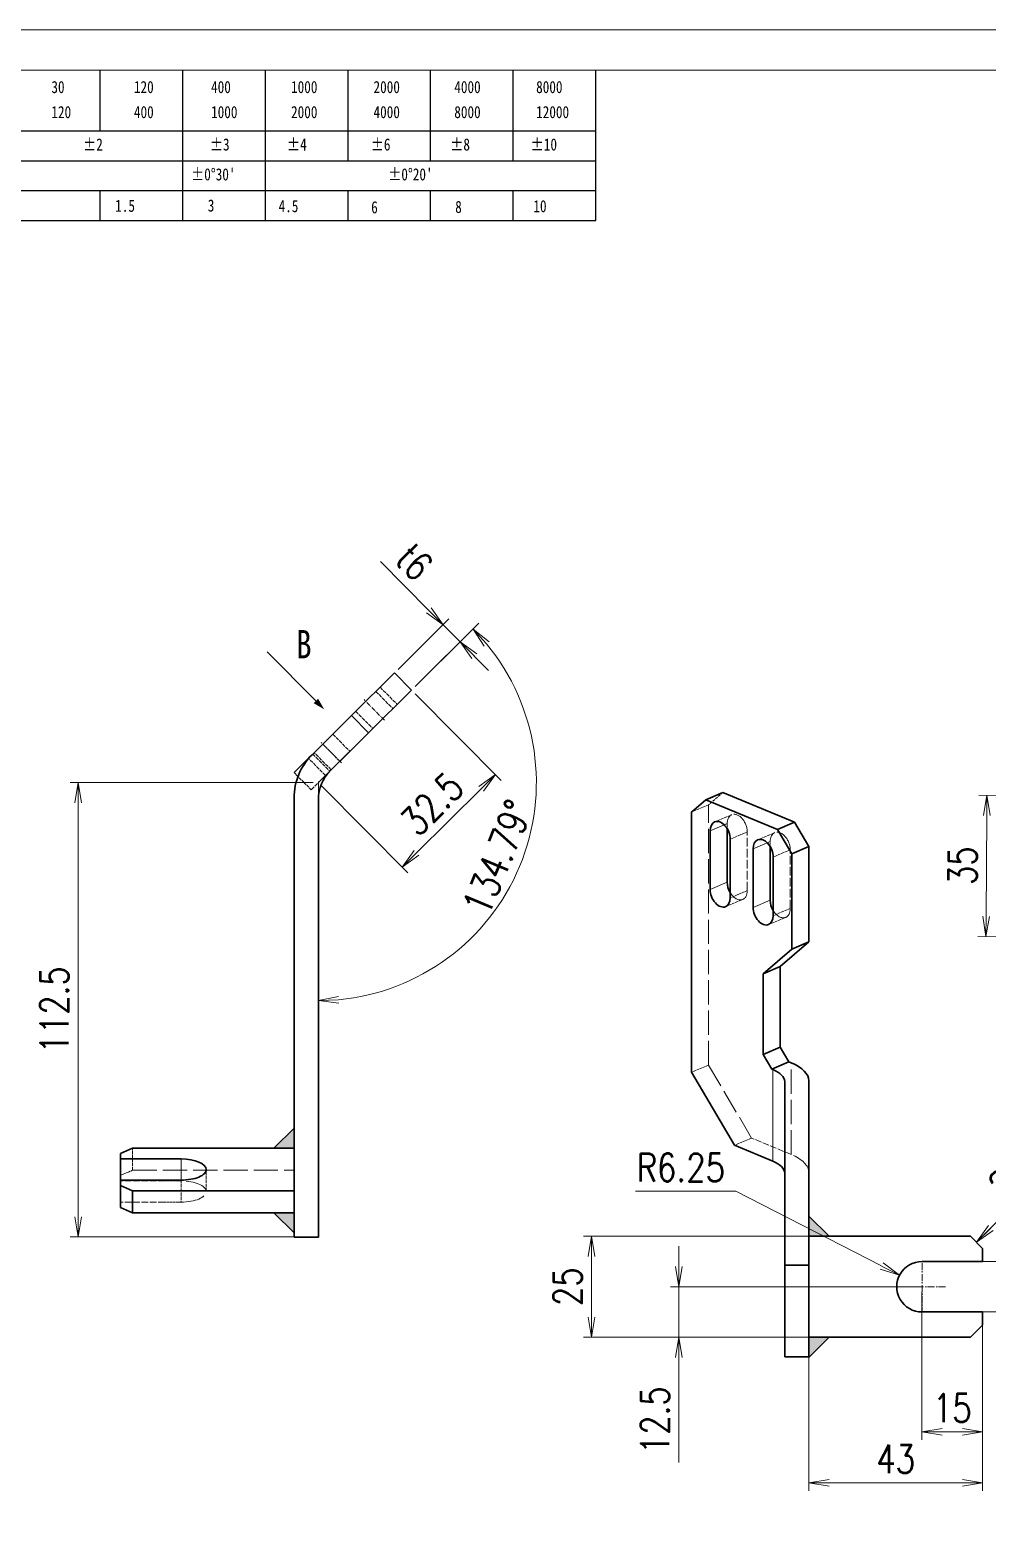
# Model space of a CAD drawing. Header units: millimetres. Extents: x -50143 to 104182, y -50696 to 54072.
# Drawn here: x -47965.1 to -47728, y 53704.2 to 54071.5 of the extents above; entities that cross this region are included whole.
import ezdxf
from ezdxf.enums import TextEntityAlignment as Align

# ---------------------------------------------------------------- set-up
doc = ezdxf.new("R2010")
doc.units = ezdxf.units.MM
doc.header["$LTSCALE"] = 0.5
doc.linetypes.add('DASHDOT', pattern=[18.5, 12, -3, 0.5, -3])
doc.linetypes.add('DASHED', pattern=[15, 12, -3])
for name, color, linetype, lineweight in [('DIM', 3, 'Continuous', 13), ('DRAWING', 7, 'Continuous', 35), ('图框', 7, 'Continuous', 18), ('标注线', 3, 'Continuous', 18), ('粗实线', 7, 'Continuous', 35)]:
    doc.layers.add(name, color=color, linetype=linetype, lineweight=lineweight)
doc.layers.add('图\\M+19E79\\M+195B6\\M+18E9A', color=7, linetype='Continuous')
doc.layers.add('材质', color=7, linetype='Continuous')
doc.layers.add('打印', color=7, linetype='Continuous', lineweight=15, plot=False)
doc.layers.add('打印-禁用', color=7, linetype='Continuous', lineweight=15, plot=False)
doc.styles.add('DIM', font='romans.shx', dxfattribs={"width": 0.8, "bigfont": 'bigfont.shx'})
doc.styles.add('国标', font='simfang.ttf', dxfattribs={"width": 0.8})
doc.dimstyles.new('DEH 1-2', dxfattribs={"dimscale": 2, "dimtxt": 3.5, "dimasz": 2.5, "dimexe": 1, "dimexo": 0.625, "dimgap": 1.2, "dimtad": 1, "dimtoh": 1, "dimdsep": 46, "dimtxsty": 'DIM', "dimblk": 'OPEN', "dimcen": 0, "dimclrd": 8, "dimclre": 8, "dimclrt": 2, "dimazin": 2, "dimtfac": 0.5, "dimtmove": 0, "dimatfit": 3, "dimldrblk": 'OPEN', "dimfxl": 0, "dimtolj": 2, "dimlwd": 18, "dimlwe": 18, "dimarcsym": 0})
doc.dimstyles.new('DEH 1-2$0', dxfattribs={"dimscale": 2, "dimtxt": 3.5, "dimasz": 2.5, "dimexe": 1, "dimexo": 0.625, "dimgap": 1.2, "dimtad": 1, "dimdsep": 46, "dimtxsty": 'DIM', "dimblk": 'OPEN', "dimcen": 0, "dimclrd": 8, "dimclre": 8, "dimclrt": 2, "dimazin": 2, "dimtfac": 0.5, "dimtmove": 0, "dimatfit": 3, "dimldrblk": 'OPEN', "dimfxl": 0, "dimtolj": 2, "dimlwd": 13, "dimlwe": 13, "dimarcsym": 0})
doc.dimstyles.new('DEH 1-2$4', dxfattribs={"dimscale": 2, "dimtxt": 3.5, "dimasz": 2.5, "dimexe": 1, "dimexo": 0.625, "dimgap": 1.2, "dimtad": 1, "dimtoh": 1, "dimdsep": 46, "dimtxsty": 'DIM', "dimblk": 'OPEN', "dimcen": 0, "dimclrd": 8, "dimclre": 8, "dimclrt": 2, "dimazin": 2, "dimtfac": 0.5, "dimtofl": 0, "dimtmove": 0, "dimatfit": 3, "dimldrblk": 'OPEN', "dimfxl": 0, "dimtolj": 2, "dimlwd": 18, "dimlwe": 18, "dimarcsym": 0})
doc.dimstyles.new('LAM1-1', dxfattribs={"dimtxt": 3.5, "dimasz": 2.5, "dimexe": 1, "dimexo": 0.625, "dimgap": 1.2, "dimtad": 3, "dimdsep": 46, "dimtxsty": 'DIM', "dimblk": 'OPEN', "dimcen": 0, "dimclrd": 3, "dimclre": 3, "dimclrt": 2, "dimazin": 2, "dimtfac": 0.5, "dimtmove": 0, "dimatfit": 3, "dimldrblk": 'OPEN', "dimfxl": 0, "dimlwd": 13, "dimlwe": 13, "dimarcsym": 0})

# ---------------------------------------------------------------- blocks, each defined once
blk = doc.blocks.new('GZDEH零件A3图框V01版')
at = {"layer": '图\\M+19E79\\M+195B6\\M+18E9A', "color": 9}
for p, q in [((3051.75, -1561.98), (3051.75, -1554.46)), ((3061.98, -1561.98), (3061.98, -1554.46)), ((3072.2, -1561.98), (3072.2, -1554.46)), ((3082.42, -1561.98), (3082.42, -1554.46)), ((3092.64, -1561.98), (3092.64, -1554.46)), ((3102.86, -1561.98), (3102.86, -1554.46)), ((3113.09, -1573.08), (3113.09, -1554.46)), ((2996.09, -1561.98), (3113.09, -1561.98)), ((3061.98, -1573.08), (3061.98, -1561.98)), ((3072.2, -1573.08), (3072.2, -1561.98)), ((3082.42, -1565.68), (3082.42, -1561.98)), ((3092.64, -1565.68), (3092.64, -1561.98)), ((3102.86, -1565.68), (3102.86, -1561.98)), ((2996.09, -1565.68), (3113.09, -1565.68)), ((2996.09, -1569.38), (3113.09, -1569.38)), ((3051.75, -1573.08), (3051.75, -1569.38)), ((3082.42, -1573.08), (3082.42, -1569.48)), ((3092.64, -1573.08), (3092.64, -1569.38)), ((3102.86, -1573.08), (3102.86, -1569.38)), ((2990.09, -1573.08), (3113.09, -1573.08))]:
    blk.add_line(p, q, dxfattribs=at)
at = {"layer": '图框', "linetype": 'Continuous'}
blk.add_line((3272.49, -1554.46), (2882.49, -1554.46), dxfattribs=at)
at = {"layer": '打印-禁用', "linetype": 'Continuous'}
blk.add_line((3277.49, -1549.46), (2857.49, -1549.46), dxfattribs=at)
at = {"layer": '图\\M+19E79\\M+195B6\\M+18E9A', "color": 9, "style": '国标', "width": 0.8}
for s, p in [('30', (3045.69, -1557.31)), ('120', (3055.91, -1557.31)), ('400', (3065.46, -1557.31)), ('1000', (3075.36, -1557.31)), ('2000', (3085.57, -1557.31)), ('4000', (3095.57, -1557.31)), ('8000', (3105.7, -1557.31)), ('120', (3045.69, -1560.41)), ('400', (3055.91, -1560.41)), ('1000', (3065.46, -1560.41)), ('2000', (3075.36, -1560.41)), ('4000', (3085.57, -1560.41)), ('8000', (3095.57, -1560.41)), ('12000', (3105.7, -1560.41)), ('±2', (3049.61, -1564.42)), ('±3', (3065.3, -1564.42)), ('±4', (3074.85, -1564.42)), ('±6', (3085.22, -1564.42)), ('±8', (3095.06, -1564.42)), ('±10', (3105.02, -1564.42)), ("±0%%D30'", (3062.98, -1568.12)), ("±0%%D20'", (3087.38, -1568.12)), ('1.5', (3053.59, -1572.01)), ('3', (3065.05, -1571.98)), ('4.5', (3073.82, -1572.05)), ('6', (3085.28, -1572.19)), ('8', (3095.68, -1572.15)), ('10', (3105.36, -1572.06))]:
    blk.add_text(s, height=1.5, dxfattribs=at).set_placement(p)
blk = doc.blocks.new('DEH A3')
at = {"layer": '图框'}
blk.add_blockref('GZDEH零件A3图框V01版', (-2857.49, 1846.46), dxfattribs=at)
blk = doc.blocks.new('_Open')
at = {"color": 0, "linetype": 'ByBlock', "lineweight": -2}
for p, q in [((-1, 0.167), (0, 0)), ((-1, -0.167), (0, 0)), ((0, 0), (-1, 0))]:
    blk.add_line(p, q, dxfattribs=at)
blk = doc.blocks.new('*D496')
at = {"layer": 'Defpoints', "color": 0, "transparency": 16777216}
for p in [(-47893.67, 53885.13), (-47953.12, 53772.63), (-47895.9, 53772.63)]:
    blk.add_point(p, dxfattribs=at)
at = {"layer": '标注线', "color": 8, "lineweight": 13, "transparency": 16777216}
for p, q in [((-47894.92, 53885.13), (-47955.12, 53885.13)), ((-47953.12, 53880.13), (-47953.12, 53777.63)), ((-47897.15, 53772.63), (-47955.12, 53772.63))]:
    blk.add_line(p, q, dxfattribs=at)
at = {"layer": '标注线', "color": 8, "lineweight": 13, "transparency": 16777216, "xscale": 5, "yscale": 5, "zscale": 5}
for p, rotation in [((-47953.12, 53885.13), 90), ((-47953.12, 53772.63), 270)]:
    blk.add_blockref('_Open', p, dxfattribs=dict(at, rotation=rotation))
at = {"layer": '标注线', "color": 2, "transparency": 16777216, "insert": (-47959.02, 53828.88), "char_height": 7, "attachment_point": 5, "rotation": 90, "style": 'DIM'}
blk.add_mtext('\\A2;112.5', dxfattribs=at)
blk = doc.blocks.new('*D497')
at = {"layer": 'Defpoints', "color": 0, "transparency": 16777216}
for p in [(-47870.6, 53908.03), (-47893.67, 53885.13), (-47849.83, 53887.11)]:
    blk.add_point(p, dxfattribs=at)
at = {"layer": '标注线', "color": 8, "lineweight": 13, "transparency": 16777216}
for p, q in [((-47869.72, 53907.14), (-47848.43, 53885.69)), ((-47892.79, 53884.24), (-47871.49, 53862.79)), ((-47869.35, 53867.74), (-47853.38, 53883.59))]:
    blk.add_line(p, q, dxfattribs=at)
at = {"layer": '标注线', "color": 8, "lineweight": 13, "transparency": 16777216, "xscale": 5, "yscale": 5, "zscale": 5}
for p, rotation in [((-47849.83, 53887.11), 44.79558503523554), ((-47872.9, 53864.21), 224.7955850352355)]:
    blk.add_blockref('_Open', p, dxfattribs=dict(at, rotation=rotation))
at = {"layer": '标注线', "color": 2, "transparency": 16777216, "insert": (-47865.52, 53879.85), "char_height": 7, "attachment_point": 5, "rotation": 44.7956, "style": 'DIM'}
blk.add_mtext('\\A2;32.5', dxfattribs=at)
blk = doc.blocks.new('*D498')
at = {"layer": 'Defpoints', "color": 0, "transparency": 16777216}
for p in [(-47862.8, 53924.23), (-47874.83, 53912.29), (-47870.6, 53908.03)]:
    blk.add_point(p, dxfattribs=at)
at = {"layer": '标注线', "color": 8, "lineweight": 13, "transparency": 16777216}
for p, q in [((-47866.32, 53927.78), (-47878.3, 53939.84)), ((-47873.94, 53913.17), (-47861.38, 53925.64)), ((-47869.72, 53908.91), (-47857.15, 53921.38)), ((-47858.57, 53919.97), (-47862.8, 53924.23)), ((-47855.05, 53916.42), (-47851.53, 53912.88))]:
    blk.add_line(p, q, dxfattribs=at)
at = {"layer": '标注线', "color": 8, "lineweight": 13, "transparency": 16777216, "xscale": 5, "yscale": 5, "zscale": 5}
for p, rotation in [((-47862.8, 53924.23), 314.794923277552), ((-47858.57, 53919.97), 134.794923277552)]:
    blk.add_blockref('_Open', p, dxfattribs=dict(at, rotation=rotation))
at = {"layer": '标注线', "color": 2, "transparency": 16777216, "insert": (-47869.89, 53939.74), "char_height": 7, "attachment_point": 5, "rotation": 314.7949, "style": 'DIM'}
blk.add_mtext('\\A2;{\\Fromans,bigfont|c134;t}6', dxfattribs=at)
blk = doc.blocks.new('*D499')
at = {"layer": 'Defpoints', "color": 0, "transparency": 16777216}
for p in [(-47870.6, 53908.03), (-47881.25, 53897.46), (-47893.67, 53880.97), (-47855.54, 53846.91), (-47893.67, 53772.63)]:
    blk.add_point(p, dxfattribs=at)
at = {"layer": '标注线', "color": 8, "lineweight": 18, "transparency": 16777216}
blk.add_line((-47869.72, 53908.91), (-47853.94, 53924.57), dxfattribs=at)
blk.add_arc((-47893.67, 53885.13), 53.98, 275.3089, 39.486, dxfattribs=at)
at = {"layer": '标注线', "color": 8, "lineweight": 18, "transparency": 16777216, "xscale": 5, "yscale": 5, "zscale": 5}
for p, rotation in [((-47855.36, 53923.16), 132.1404671430949), ((-47893.67, 53831.15), 182.6544561344693)]:
    blk.add_blockref('_Open', p, dxfattribs=dict(at, rotation=rotation))
at = {"layer": '标注线', "color": 2, "transparency": 16777216, "insert": (-47849.28, 53866.65), "char_height": 7, "attachment_point": 5, "rotation": 67.3975, "style": 'DIM'}
blk.add_mtext('\\A2;134.79\\M+1818B', dxfattribs=at)
blk = doc.blocks.new('WELDING_5')
at = {"layer": '粗实线'}
blk.add_hatch(color=256, dxfattribs=at).paths.add_polyline_path([(0, 5), (0, 0), (5, 0)])
for q in [(0, 5), (5, 0)]:
    blk.add_line((0, 0), q, dxfattribs=at)
blk.add_lwpolyline([(0, 5), (5, 0)], dxfattribs=at)
blk = doc.blocks.new('*D507')
at = {"layer": 'Defpoints', "color": 0, "transparency": 16777216}
for p in [(-47772.21, 53757.67), (-47729.21, 53750.82), (-47729.21, 53711.78)]:
    blk.add_point(p, dxfattribs=at)
at = {"layer": '标注线', "color": 8, "lineweight": 13, "transparency": 16777216}
for p, q in [((-47772.21, 53756.42), (-47772.21, 53709.78)), ((-47729.21, 53749.57), (-47729.21, 53709.78)), ((-47767.21, 53711.78), (-47734.21, 53711.78))]:
    blk.add_line(p, q, dxfattribs=at)
at = {"layer": '标注线', "color": 8, "lineweight": 13, "transparency": 16777216, "xscale": 5, "yscale": 5, "zscale": 5, "rotation": 180}
blk.add_blockref('_Open', (-47772.21, 53711.78), dxfattribs=at)
at = {"layer": '标注线', "color": 8, "lineweight": 13, "transparency": 16777216, "xscale": 5, "yscale": 5, "zscale": 5}
blk.add_blockref('_Open', (-47729.21, 53711.78), dxfattribs=at)
at = {"layer": '标注线', "color": 2, "transparency": 16777216, "insert": (-47750.71, 53717.68), "char_height": 7, "attachment_point": 5, "style": 'DIM'}
blk.add_mtext('\\A2;43', dxfattribs=at)
blk = doc.blocks.new('*D508')
at = {"layer": 'Defpoints', "color": 0, "transparency": 16777216}
for p in [(-47744.21, 53760.32), (-47729.21, 53752.33), (-47729.21, 53724.39)]:
    blk.add_point(p, dxfattribs=at)
at = {"layer": '标注线', "color": 8, "lineweight": 13, "transparency": 16777216}
for p, q in [((-47744.21, 53759.07), (-47744.21, 53722.39)), ((-47729.21, 53751.08), (-47729.21, 53722.39)), ((-47739.21, 53724.39), (-47734.21, 53724.39))]:
    blk.add_line(p, q, dxfattribs=at)
at = {"layer": '标注线', "color": 8, "lineweight": 13, "transparency": 16777216, "xscale": 5, "yscale": 5, "zscale": 5, "rotation": 180}
blk.add_blockref('_Open', (-47744.21, 53724.39), dxfattribs=at)
at = {"layer": '标注线', "color": 8, "lineweight": 13, "transparency": 16777216, "xscale": 5, "yscale": 5, "zscale": 5}
blk.add_blockref('_Open', (-47729.21, 53724.39), dxfattribs=at)
at = {"layer": '标注线', "color": 2, "transparency": 16777216, "insert": (-47736.71, 53730.29), "char_height": 7, "attachment_point": 5, "style": 'DIM'}
blk.add_mtext('\\A2;15', dxfattribs=at)
blk = doc.blocks.new('*D509')
at = {"layer": 'Defpoints', "color": 0, "transparency": 16777216}
for p in [(-47826.05, 53772.82), (-47740.05, 53772.82), (-47740.05, 53747.82)]:
    blk.add_point(p, dxfattribs=at)
at = {"layer": '标注线', "color": 8, "lineweight": 13, "transparency": 16777216}
for p, q in [((-47741.3, 53772.82), (-47828.05, 53772.82)), ((-47826.05, 53752.82), (-47826.05, 53767.82)), ((-47741.3, 53747.82), (-47828.05, 53747.82))]:
    blk.add_line(p, q, dxfattribs=at)
at = {"layer": '标注线', "color": 8, "lineweight": 13, "transparency": 16777216, "xscale": 5, "yscale": 5, "zscale": 5}
for p, rotation in [((-47826.05, 53772.82), 90), ((-47826.05, 53747.82), 270)]:
    blk.add_blockref('_Open', p, dxfattribs=dict(at, rotation=rotation))
at = {"layer": '标注线', "color": 2, "transparency": 16777216, "insert": (-47831.95, 53760.32), "char_height": 7, "attachment_point": 5, "rotation": 90, "style": 'DIM'}
blk.add_mtext('\\A2;25', dxfattribs=at)
blk = doc.blocks.new('*D510')
at = {"layer": 'Defpoints', "color": 0, "transparency": 16777216}
for p in [(-47744.21, 53760.32), (-47804.44, 53747.82), (-47738.07, 53747.82)]:
    blk.add_point(p, dxfattribs=at)
at = {"layer": '标注线', "color": 8, "lineweight": 13, "transparency": 16777216}
for p, q in [((-47804.44, 53765.32), (-47804.44, 53770.32)), ((-47745.46, 53760.32), (-47806.44, 53760.32)), ((-47804.44, 53760.32), (-47804.44, 53747.82)), ((-47739.32, 53747.82), (-47806.44, 53747.82)), ((-47804.44, 53742.82), (-47804.44, 53716.76))]:
    blk.add_line(p, q, dxfattribs=at)
at = {"layer": '标注线', "color": 8, "lineweight": 13, "transparency": 16777216, "xscale": 5, "yscale": 5, "zscale": 5}
for p, rotation in [((-47804.44, 53760.32), 270), ((-47804.44, 53747.82), 90)]:
    blk.add_blockref('_Open', p, dxfattribs=dict(at, rotation=rotation))
at = {"layer": '标注线', "color": 2, "transparency": 16777216, "insert": (-47810.34, 53727.29), "char_height": 7, "attachment_point": 5, "rotation": 90, "style": 'DIM'}
blk.add_mtext('\\A2;12.5', dxfattribs=at)
blk = doc.blocks.new('*D511')
at = {"layer": 'Defpoints', "color": 0, "transparency": 16777216}
for p in [(-47734.68, 53766.57), (-47734.68, 53754.07), (-47676.78, 53754.07)]:
    blk.add_point(p, dxfattribs=at)
at = {"layer": '标注线', "color": 8, "lineweight": 13, "transparency": 16777216}
for p, q in [((-47676.78, 53771.57), (-47676.78, 53776.57)), ((-47733.43, 53766.57), (-47674.78, 53766.57)), ((-47676.78, 53766.57), (-47676.78, 53754.07)), ((-47733.43, 53754.07), (-47674.78, 53754.07)), ((-47676.78, 53749.07), (-47676.78, 53723.01))]:
    blk.add_line(p, q, dxfattribs=at)
at = {"layer": '标注线', "color": 8, "lineweight": 13, "transparency": 16777216, "xscale": 5, "yscale": 5, "zscale": 5}
for p, rotation in [((-47676.78, 53766.57), 270), ((-47676.78, 53754.07), 90)]:
    blk.add_blockref('_Open', p, dxfattribs=dict(at, rotation=rotation))
at = {"layer": '标注线', "color": 2, "transparency": 16777216, "insert": (-47682.68, 53733.54), "char_height": 7, "attachment_point": 5, "rotation": 90, "style": 'DIM'}
blk.add_mtext('\\A2;12.5', dxfattribs=at)
blk = doc.blocks.new('*D512')
at = {"layer": 'Defpoints', "color": 0, "transparency": 16777216}
for p in [(-47749.77, 53763.17), (-47744.21, 53760.32)]:
    blk.add_point(p, dxfattribs=at)
at = {"layer": '标注线', "color": 8, "lineweight": 18, "transparency": 16777216}
for p, q in [((-47815.12, 53783.94), (-47790.32, 53783.94)), ((-47790.32, 53783.94), (-47754.22, 53765.45))]:
    blk.add_line(p, q, dxfattribs=at)
at = {"layer": '标注线', "color": 8, "lineweight": 18, "transparency": 16777216, "xscale": 5, "yscale": 5, "zscale": 5, "rotation": 332.8772709726405}
blk.add_blockref('_Open', (-47749.77, 53763.17), dxfattribs=at)
at = {"layer": '标注线', "color": 2, "transparency": 16777216, "insert": (-47803.92, 53789.84), "char_height": 7, "attachment_point": 5, "style": 'DIM'}
blk.add_mtext('\\A2;R6.25', dxfattribs=at)
blk = doc.blocks.new('*D513')
at = {"layer": 'Defpoints', "color": 0, "transparency": 16777216}
for p in [(-47655.9, 53881.5), (-47728.38, 53847.02), (-47656.16, 53846.5)]:
    blk.add_point(p, dxfattribs=at)
at = {"layer": '标注线', "color": 8, "lineweight": 13, "transparency": 16777216}
for p, q in [((-47657.15, 53881.51), (-47730.13, 53882.03)), ((-47728.16, 53877.02), (-47728.34, 53852.02)), ((-47657.41, 53846.51), (-47730.38, 53847.04))]:
    blk.add_line(p, q, dxfattribs=at)
at = {"layer": '标注线', "color": 8, "lineweight": 13, "transparency": 16777216, "xscale": 5, "yscale": 5, "zscale": 5}
for p, rotation in [((-47728.13, 53882.02), 89.58466452248199), ((-47728.38, 53847.02), 269.5846645224821)]:
    blk.add_blockref('_Open', p, dxfattribs=dict(at, rotation=rotation))
at = {"layer": '标注线', "color": 2, "transparency": 16777216, "insert": (-47734.15, 53864.56), "char_height": 7, "attachment_point": 5, "rotation": 89.5847, "style": 'DIM'}
blk.add_mtext('\\A2;35', dxfattribs=at)
blk = doc.blocks.new('CHAMFER_DIM_R')
at = {"layer": 'DIM', "color": 2, "style": 'DIM'}
blk.add_attdef('000', text='', height=3.5, rotation=90, dxfattribs=at).set_placement((0, 6), align=Align.BOTTOM_LEFT)
at = {"layer": 'DIM'}
blk.add_leader([(0, 0), (0, 20)], dimstyle='LAM1-1', dxfattribs=at)

msp = doc.modelspace()

# ---------------------------------------------------------------- linework, layer by layer
at = {"color": 7, "lineweight": 13, "ltscale": 0.427538}
msp.add_line((-47894.269, 53905.343), (-47906.318, 53917.479), dxfattribs=at)
at = {"color": 7, "lineweight": 35, "ltscale": 0.375001}
for p, q in [((-47874.83, 53912.287), (-47885.474, 53901.718)), ((-47870.602, 53908.029), (-47881.247, 53897.461))]:
    msp.add_line(p, q, dxfattribs=at)
at = {"color": 7, "lineweight": 35, "ltscale": 0.150002}
for p, q in [((-47874.83, 53912.287), (-47870.602, 53908.029)), ((-47885.474, 53901.718), (-47881.247, 53897.461))]:
    msp.add_line(p, q, dxfattribs=at)
at = {"color": 1, "linetype": 'DASHED', "lineweight": 13, "ltscale": 0.150002}
for p, q in [((-47879.442, 53907.707), (-47875.215, 53903.45)), ((-47878.378, 53908.764), (-47874.15, 53904.506)), ((-47884.41, 53902.775), (-47880.182, 53898.518)), ((-47890.087, 53897.139), (-47885.859, 53892.881)), ((-47895.055, 53892.207), (-47890.827, 53887.949)), ((-47891.891, 53886.892), (-47896.119, 53891.15))]:
    msp.add_line(p, q, dxfattribs=at)
at = {"color": 7, "lineweight": 13, "ltscale": 3.05176e-05}
msp.add_line((-47892.227, 53903.286), (-47892.226, 53903.287), dxfattribs=at)
at = {"color": 2, "linetype": 'DASHDOT', "lineweight": 13, "ltscale": 0.179989}
for p, q in [((-47877.276, 53900.558), (-47882.348, 53905.667)), ((-47887.921, 53889.989), (-47892.993, 53895.099))]:
    msp.add_line(p, q, dxfattribs=at)
at = {"color": 7, "lineweight": 35, "ltscale": 0.343873}
msp.add_line((-47895.235, 53892.027), (-47885.474, 53901.718), dxfattribs=at)
at = {"color": 7, "lineweight": 35, "ltscale": 0.333474}
msp.add_line((-47890.713, 53888.062), (-47881.247, 53897.461), dxfattribs=at)
at = {"color": 7, "lineweight": 35, "ltscale": 0.155436}
msp.add_line((-47899.667, 53887.627), (-47895.255, 53892.008), dxfattribs=at)
at = {"color": 1, "linetype": 'DASHED', "lineweight": 13, "ltscale": 0.000684091}
msp.add_line((-47895.255, 53892.008), (-47895.235, 53892.027), dxfattribs=at)
at = {"color": 1, "linetype": 'DASHED', "lineweight": 13, "ltscale": 0.149985}
for p, q in [((-47890.472, 53888.301), (-47894.699, 53892.559)), ((-47888.344, 53890.415), (-47892.57, 53894.673))]:
    msp.add_line(p, q, dxfattribs=at)
at = {"color": 1, "linetype": 'DASHED', "lineweight": 13, "ltscale": 0.165968}
msp.add_line((-47895.439, 53883.369), (-47890.728, 53888.047), dxfattribs=at)
at = {"color": 7, "lineweight": 35, "ltscale": 0.000552427}
msp.add_line((-47890.728, 53888.047), (-47890.713, 53888.062), dxfattribs=at)
at = {"color": 7, "lineweight": 35, "ltscale": 0.034035}
msp.add_line((-47898.708, 53886.661), (-47899.667, 53887.627), dxfattribs=at)
at = {"color": 1, "linetype": 'DASHED', "lineweight": 13, "ltscale": 0.115968}
msp.add_line((-47895.439, 53883.369), (-47898.708, 53886.661), dxfattribs=at)
at = {"color": 7, "lineweight": 35}
for p, q in [((-47899.667, 53881.382), (-47899.667, 53772.627)), ((-47893.667, 53772.627), (-47893.667, 53880.966)), ((-47801.276, 53813.403), (-47801.28, 53877.846)), ((-47776.442, 53867.496), (-47776.44, 53843.898)), ((-47772.214, 53869.284), (-47772.213, 53845.685)), ((-47801.276, 53813.403), (-47790.631, 53795.352)), ((-47778.209, 53765.648), (-47778.211, 53811.121)), ((-47772.211, 53811.296), (-47772.209, 53765.649)), ((-47939.667, 53794.584), (-47899.667, 53794.584)), ((-47899.667, 53784.091), (-47939.667, 53784.091)), ((-47899.667, 53778.645), (-47939.667, 53778.645)), ((-47732.209, 53772.822), (-47772.209, 53772.82)), ((-47778.208, 53742.957), (-47778.209, 53765.648)), ((-47772.208, 53742.957), (-47772.209, 53765.649)), ((-47772.208, 53747.82), (-47732.208, 53747.822))]:
    msp.add_line(p, q, dxfattribs=at)
at = {"color": 7, "lineweight": 35, "ltscale": 0.117146}
msp.add_line((-47797.731, 53880.906), (-47801.28, 53877.846), dxfattribs=at)
at = {"color": 7, "lineweight": 35, "ltscale": 0.114723}
msp.add_line((-47793.504, 53882.693), (-47797.731, 53880.906), dxfattribs=at)
at = {"color": 7, "lineweight": 35, "ltscale": 0.480493}
msp.add_line((-47797.731, 53880.906), (-47779.99, 53873.513), dxfattribs=at)
at = {"color": 1, "linetype": 'DASHED', "lineweight": 13, "ltscale": 0.117125}
msp.add_line((-47793.504, 53882.693), (-47797.052, 53879.633), dxfattribs=at)
at = {"color": 7, "lineweight": 35, "ltscale": 0.480515}
msp.add_line((-47793.504, 53882.693), (-47775.762, 53875.301), dxfattribs=at)
at = {"color": 1, "linetype": 'DASHED', "lineweight": 13, "ltscale": 0.114746}
for p, q in [((-47797.052, 53879.633), (-47801.28, 53877.846)), ((-47795.545, 53875.39), (-47791.318, 53877.177)), ((-47787.471, 53872.918), (-47791.699, 53871.131)), ((-47784.901, 53870.954), (-47780.673, 53872.742)), ((-47776.827, 53868.483), (-47781.054, 53866.696)), ((-47792.819, 53854.42), (-47788.591, 53856.207)), ((-47786.404, 53797.14), (-47790.631, 53795.352))]:
    msp.add_line(p, q, dxfattribs=at)
at = {"color": 1, "linetype": 'DASHED', "lineweight": 13}
for p, q in [((-47797.049, 53815.19), (-47797.052, 53879.633)), ((-47797.049, 53815.19), (-47786.404, 53797.14)), ((-47776.642, 53793.072), (-47776.643, 53815.764)), ((-47939.667, 53789.138), (-47899.667, 53789.138)), ((-47772.209, 53772.82), (-47772.208, 53747.82))]:
    msp.add_line(p, q, dxfattribs=at)
at = {"color": 7, "lineweight": 13, "ltscale": 0.094231}
for p, q in [((-47793.195, 53874.669), (-47796.666, 53873.201)), ((-47782.55, 53870.233), (-47786.022, 53868.765))]:
    msp.add_line(p, q, dxfattribs=at)
at = {"color": 1, "linetype": 'DASHED', "lineweight": 13, "ltscale": 0.020515}
for p, q in [((-47792.439, 53874.988), (-47793.195, 53874.669)), ((-47781.794, 53870.553), (-47782.55, 53870.233))]:
    msp.add_line(p, q, dxfattribs=at)
at = {"color": 1, "linetype": 'DASHED', "lineweight": 13, "ltscale": 0.032162}
msp.add_line((-47792.439, 53874.988), (-47792.439, 53873.702), dxfattribs=at)
at = {"color": 7, "lineweight": 35, "ltscale": 0.330898}
for p, q in [((-47792.439, 53873.702), (-47792.438, 53860.466)), ((-47781.794, 53869.266), (-47781.793, 53856.03))]:
    msp.add_line(p, q, dxfattribs=at)
at = {"color": 7, "lineweight": 35, "ltscale": 0.114746}
for p, q in [((-47779.99, 53873.513), (-47775.762, 53875.301)), ((-47776.442, 53867.496), (-47772.214, 53869.284)), ((-47783.536, 53837.778), (-47779.309, 53839.565)), ((-47783.536, 53817.81), (-47779.308, 53819.597)), ((-47781.407, 53814.2), (-47777.179, 53815.987))]:
    msp.add_line(p, q, dxfattribs=at)
at = {"color": 7, "lineweight": 35, "ltscale": 0.174621}
for p, q in [((-47779.99, 53873.513), (-47776.442, 53867.496)), ((-47775.762, 53875.301), (-47772.214, 53869.284))]:
    msp.add_line(p, q, dxfattribs=at)
at = {"color": 7, "lineweight": 35, "ltscale": 0.36306}
for p, q in [((-47796.666, 53873.201), (-47796.665, 53858.678)), ((-47791.698, 53856.609), (-47791.699, 53871.131)), ((-47786.022, 53868.765), (-47786.021, 53854.243))]:
    msp.add_line(p, q, dxfattribs=at)
at = {"color": 1, "linetype": 'DASHED', "lineweight": 13, "ltscale": 0.363062}
msp.add_line((-47787.471, 53858.396), (-47787.471, 53872.918), dxfattribs=at)
at = {"color": 1, "linetype": 'DASHED', "lineweight": 13, "ltscale": 0.032164}
msp.add_line((-47781.794, 53870.553), (-47781.794, 53869.266), dxfattribs=at)
at = {"color": 7, "lineweight": 35, "ltscale": 0.363062}
msp.add_line((-47781.053, 53852.173), (-47781.054, 53866.696), dxfattribs=at)
at = {"color": 1, "linetype": 'DASHED', "lineweight": 13, "ltscale": 0.363058}
msp.add_line((-47776.826, 53853.961), (-47776.827, 53868.483), dxfattribs=at)
at = {"color": 7, "lineweight": 13, "ltscale": 0.114746}
for p, q in [((-47792.438, 53860.466), (-47796.665, 53858.678)), ((-47781.793, 53856.03), (-47786.021, 53854.243))]:
    msp.add_line(p, q, dxfattribs=at)
at = {"color": 1, "linetype": 'DASHED', "lineweight": 13, "ltscale": 0.114723}
for p, q in [((-47787.471, 53858.396), (-47791.698, 53856.609)), ((-47797.049, 53815.19), (-47801.276, 53813.403))]:
    msp.add_line(p, q, dxfattribs=at)
at = {"color": 1, "linetype": 'DASHED', "lineweight": 13, "ltscale": 0.114745}
msp.add_line((-47782.174, 53849.984), (-47777.947, 53851.772), dxfattribs=at)
at = {"color": 1, "linetype": 'DASHED', "lineweight": 13, "ltscale": 0.114747}
msp.add_line((-47776.826, 53853.961), (-47781.053, 53852.173), dxfattribs=at)
at = {"color": 7, "lineweight": 35, "ltscale": 0.23427}
msp.add_line((-47776.44, 53843.898), (-47783.536, 53837.778), dxfattribs=at)
at = {"color": 7, "lineweight": 35, "ltscale": 0.234253}
msp.add_line((-47772.213, 53845.685), (-47779.309, 53839.565), dxfattribs=at)
at = {"color": 7, "lineweight": 35, "ltscale": 0.114724}
msp.add_line((-47776.44, 53843.898), (-47772.213, 53845.685), dxfattribs=at)
at = {"color": 7, "lineweight": 35, "ltscale": 0.499207}
for p, q in [((-47783.536, 53837.778), (-47783.536, 53817.81)), ((-47779.309, 53839.565), (-47779.308, 53819.597))]:
    msp.add_line(p, q, dxfattribs=at)
at = {"color": 7, "lineweight": 35, "ltscale": 0.104776}
for p, q in [((-47779.308, 53819.597), (-47777.179, 53815.987)), ((-47783.536, 53817.81), (-47781.407, 53814.2))]:
    msp.add_line(p, q, dxfattribs=at)
at = {"color": 7, "lineweight": 35, "ltscale": 0.01452}
msp.add_line((-47777.179, 53815.987), (-47776.643, 53815.764), dxfattribs=at)
at = {"color": 7, "lineweight": 35, "ltscale": 0.006531}
msp.add_line((-47781.407, 53814.2), (-47781.165, 53814.099), dxfattribs=at)
at = {"color": 7, "lineweight": 13}
msp.add_line((-47781.164, 53791.408), (-47781.165, 53814.099), dxfattribs=at)
at = {"color": 1, "linetype": 'DASHED', "lineweight": 13, "ltscale": 0.264379}
msp.add_line((-47776.642, 53793.072), (-47786.404, 53797.14), dxfattribs=at)
at = {"color": 7, "lineweight": 35, "ltscale": 0.081338}
for p, q in [((-47939.667, 53794.584), (-47942.667, 53793.325)), ((-47942.667, 53779.904), (-47939.667, 53778.645))]:
    msp.add_line(p, q, dxfattribs=at)
at = {"color": 7, "lineweight": 35, "ltscale": 0.034103}
msp.add_line((-47942.667, 53793.325), (-47942.667, 53791.961), dxfattribs=at)
at = {"color": 1, "linetype": 'DASHED', "lineweight": 13, "ltscale": 0.136147}
for p, q in [((-47939.667, 53789.138), (-47939.667, 53794.584)), ((-47921.417, 53783.892), (-47921.417, 53789.337)), ((-47927.667, 53786.714), (-47927.667, 53781.268)), ((-47899.667, 53778.645), (-47899.667, 53784.091))]:
    msp.add_line(p, q, dxfattribs=at)
at = {"color": 1, "linetype": 'DASHED', "lineweight": 13, "ltscale": 0.262329}
msp.add_line((-47899.667, 53794.584), (-47899.667, 53784.091), dxfattribs=at)
at = {"color": 7, "lineweight": 35, "ltscale": 0.25639}
msp.add_line((-47781.164, 53791.408), (-47790.631, 53795.352), dxfattribs=at)
at = {"color": 7, "lineweight": 35, "ltscale": 0.275}
for p, q in [((-47931.667, 53791.961), (-47942.667, 53791.961)), ((-47942.667, 53786.714), (-47931.667, 53786.714)), ((-47740.209, 53766.572), (-47729.209, 53766.572)), ((-47740.208, 53754.072), (-47729.208, 53754.072))]:
    msp.add_line(p, q, dxfattribs=at)
at = {"color": 7, "lineweight": 35, "ltscale": 0.131165}
msp.add_line((-47942.667, 53791.961), (-47942.667, 53786.714), dxfattribs=at)
at = {"color": 1, "linetype": 'DASHED', "lineweight": 13, "ltscale": 0.081339}
msp.add_line((-47939.667, 53789.138), (-47942.667, 53787.879), dxfattribs=at)
at = {"color": 7, "lineweight": 35, "ltscale": 0.1}
for p, q in [((-47931.667, 53791.961), (-47927.667, 53791.961)), ((-47927.667, 53786.714), (-47931.667, 53786.714)), ((-47744.209, 53766.571), (-47740.209, 53766.572)), ((-47744.208, 53754.071), (-47740.208, 53754.072))]:
    msp.add_line(p, q, dxfattribs=at)
at = {"color": 7, "lineweight": 13, "ltscale": 0.131165}
msp.add_line((-47927.667, 53791.961), (-47927.667, 53786.714), dxfattribs=at)
at = {"color": 7, "lineweight": 35, "ltscale": 0.034102}
msp.add_line((-47942.667, 53786.714), (-47942.667, 53785.35), dxfattribs=at)
at = {"color": 1, "linetype": 'DASHED', "lineweight": 13, "ltscale": 0.275}
for p, q in [((-47931.667, 53786.515), (-47942.667, 53786.515)), ((-47931.667, 53781.268), (-47942.667, 53781.268))]:
    msp.add_line(p, q, dxfattribs=at)
at = {"color": 7, "lineweight": 35, "ltscale": 0.081339}
msp.add_line((-47942.667, 53785.35), (-47939.667, 53784.091), dxfattribs=at)
at = {"color": 7, "lineweight": 35, "ltscale": 0.136148}
msp.add_line((-47942.667, 53785.35), (-47942.667, 53779.904), dxfattribs=at)
at = {"color": 1, "linetype": 'DASHED', "lineweight": 13, "ltscale": 0.1}
for p, q in [((-47927.667, 53786.515), (-47931.667, 53786.515)), ((-47927.667, 53781.268), (-47931.667, 53781.268))]:
    msp.add_line(p, q, dxfattribs=at)
at = {"color": 1, "linetype": 'DASHED', "lineweight": 13, "ltscale": 0.004982}
msp.add_line((-47927.667, 53786.714), (-47927.667, 53786.515), dxfattribs=at)
at = {"color": 7, "lineweight": 35, "ltscale": 0.136147}
msp.add_line((-47939.667, 53784.091), (-47939.667, 53778.645), dxfattribs=at)
at = {"color": 7, "lineweight": 35, "ltscale": 0.15}
for p, q in [((-47899.667, 53772.627), (-47893.667, 53772.627)), ((-47772.209, 53765.649), (-47778.209, 53765.648)), ((-47772.208, 53742.957), (-47778.208, 53742.957))]:
    msp.add_line(p, q, dxfattribs=at)
at = {"color": 7, "lineweight": 35, "ltscale": 0.106064}
msp.add_line((-47732.209, 53772.822), (-47729.209, 53769.822), dxfattribs=at)
at = {"color": 7, "lineweight": 35, "ltscale": 0.08125}
msp.add_line((-47729.209, 53769.822), (-47729.209, 53766.572), dxfattribs=at)
at = {"color": 2, "linetype": 'DASHDOT', "lineweight": 13, "ltscale": 0.292502}
msp.add_line((-47744.209, 53766.172), (-47744.209, 53754.471), dxfattribs=at)
at = {"color": 2, "linetype": 'DASHDOT', "lineweight": 13, "ltscale": 0.292505}
msp.add_line((-47738.36, 53760.321), (-47750.06, 53760.321), dxfattribs=at)
at = {"color": 7, "lineweight": 35, "ltscale": 0.081248}
msp.add_line((-47729.208, 53754.072), (-47729.208, 53750.822), dxfattribs=at)
at = {"color": 7, "lineweight": 35, "ltscale": 0.106069}
msp.add_line((-47729.208, 53750.822), (-47732.208, 53747.822), dxfattribs=at)
at = {"color": 7, "lineweight": 35}
for centre, radius, start, end in [((-47884.667, 53881.382), 15, 134.79473, 179.99999), ((-47883.667, 53880.966), 10, 134.79473, 179.99999), ((-47744.209, 53760.321), 6.25, 90.00267, 270.00267)]:
    msp.add_arc(centre, radius, start, end, dxfattribs=at)
at = {"color": 1, "linetype": 'DASHED', "lineweight": 13}
for centre, major_axis, ratio, start_param, end_param in [((-47789.955, 53873.953), (1.363, -3.224), 0.6441012, 3.141546, 4.1315741), ((-47789.955, 53873.953), (1.363, -3.224), 0.6441012, 0.9899815, 3.141546), ((-47779.31, 53869.518), (1.363, -3.224), 0.6441012, 3.141546, 4.1315741), ((-47779.31, 53869.518), (1.363, -3.224), 0.6441012, 0.9899815, 3.141546), ((-47789.954, 53859.431), (1.363, -3.224), 0.6441012, 4.9242185, 6.2831387), ((-47789.954, 53859.431), (1.363, -3.224), 0.6441012, 6.2831387, 7.2731668), ((-47779.31, 53854.995), (1.363, -3.224), 0.6441012, 4.9242185, 6.2831387), ((-47779.31, 53854.995), (1.363, -3.224), 0.6441012, 6.2831387, 7.2731668), ((-47787.21, 53788.604), (-15, -0.001), 0.4197268, 3.1415926, 3.9305736), ((-47927.667, 53783.892), (-6.25, 0), 0.4197268, 3.1415926, 4.7123889), ((-47788.21, 53788.429), (-10, 0), 0.4197268, 3.1415926, 3.1430225), ((-47927.667, 53783.892), (-6.25, 0), 0.4197268, 1.5707963, 3.1415926)]:
    msp.add_ellipse(centre, major_axis=major_axis, ratio=ratio, start_param=start_param, end_param=end_param, dxfattribs=at)
at = {"color": 7, "lineweight": 35}
for centre, major_axis, ratio, start_param, end_param in [((-47794.183, 53872.166), (1.363, -3.224), 0.6441012, 3.141546, 4.1315741), ((-47794.183, 53872.166), (1.363, -3.224), 0.6441012, 0.9899815, 3.141546), ((-47783.537, 53867.731), (1.363, -3.224), 0.6441012, 3.141546, 4.1315741), ((-47783.537, 53867.731), (1.363, -3.224), 0.6441012, 0.9899815, 3.141546), ((-47794.182, 53857.643), (1.363, -3.224), 0.6441012, 4.1315741, 6.2831387), ((-47789.954, 53859.431), (1.363, -3.224), 0.6441012, 4.1315741, 4.9242185), ((-47794.182, 53857.643), (1.363, -3.224), 0.6441012, 6.2831387, 7.2731668), ((-47779.31, 53854.995), (1.363, -3.224), 0.6441012, 4.1315741, 4.9242185), ((-47783.537, 53853.208), (1.363, -3.224), 0.6441012, 4.1315741, 6.2831387), ((-47783.537, 53853.208), (1.363, -3.224), 0.6441012, 6.2831387, 7.2731668), ((-47787.211, 53811.295), (15, 0.001), 0.4197268, 6.2831853, 7.0721663), ((-47788.211, 53811.121), (10, 0), 0.4197268, 6.2831853, 7.0721663), ((-47927.667, 53789.337), (6.25, 0), 0.4197268, 6.2831853, 7.8539816), ((-47927.667, 53789.337), (6.25, 0), 0.4197268, 4.7123889, 6.2831853), ((-47788.21, 53788.429), (-10, 0), 0.4197268, 3.1430225, 3.9305736)]:
    msp.add_ellipse(centre, major_axis=major_axis, ratio=ratio, start_param=start_param, end_param=end_param, dxfattribs=at)
at = {"color": 7, "lineweight": 13}
msp.add_solid([(-47894.82, 53904.796), (-47892.227, 53903.286), (-47893.718, 53905.89)], dxfattribs=at)
at = {"layer": '打印'}
msp.add_lwpolyline([(-48336.167, 54071.549), (-47496.167, 54071.549), (-47496.167, 53477.549), (-48336.167, 53477.549)], close=True, dxfattribs=at)
at = {"layer": '标注线'}
for p in [(-47883.267, 53895.455), (-47893.667, 53869.537)]:
    msp.add_line(p, (-47893.667, 53885.129), dxfattribs=at)

# ---------------------------------------------------------------- block references
at = {"layer": 'DIM', "xscale": 1.99999999999754, "yscale": 1.99999999999754, "zscale": 1.99999999999754, "rotation": 315.0011657092791}
msp.add_blockref('CHAMFER_DIM_R', (-47730.709, 53771.322), dxfattribs=at).add_auto_attribs({'000': '2-C3'})
at = {"layer": 'DRAWING'}
for p, rotation in [((-47899.667, 53794.584), 90), ((-47899.667, 53778.645), 180), ((-47772.209, 53772.82), 0.002710218980300147), ((-47772.209, 53747.82), 270.002465832527)]:
    msp.add_blockref('WELDING_5', p, dxfattribs=dict(at, rotation=rotation))
at = {"layer": '图框', "xscale": 2, "yscale": 2, "zscale": 2}
msp.add_blockref('DEH A3', (-48336.167, 53477.549), dxfattribs=at)

# ---------------------------------------------------------------- texts
at = {"layer": '材质', "color": 3, "style": '国标', "width": 0.8}
msp.add_text('B', height=7, dxfattribs=at).set_placement((-47897.249, 53915.914), align=Align.CENTER)

# ---------------------------------------------------------------- dimensions: what is measured, and where the dimension line sits
at = {"layer": '标注线'}
dim = msp.add_aligned_dim(p1=(-47870.602, 53908.029), p2=(-47874.83, 53912.287), distance=-16.951, text='{\\Fromans,bigfont|c134;t}<>', dimstyle='DEH 1-2$0', dxfattribs=at)
dim.commit()
dim.dimension.update_dxf_attribs({"geometry": '*D498', "text_midpoint": (-47869.887, 53939.741)})
dim = msp.add_angular_dim_2l(base=(-47855.542, 53846.913), line1=((-47893.667, 53772.627), (-47893.667, 53880.966)), line2=((-47870.602, 53908.029), (-47881.247, 53897.461)), dimstyle='DEH 1-2', dxfattribs=at)
dim.commit()
dim.dimension.update_dxf_attribs({"geometry": '*D499', "text_midpoint": (-47849.279, 53866.65)})
for p1, p2, distance, picture, middle in [((-47893.667, 53885.129), (-47870.603, 53908.029), -29.475, '*D497', (-47865.524, 53879.85)), ((-47655.902, 53881.496), (-47656.156, 53846.497), -72.225, '*D513', (-47734.152, 53864.563))]:
    dim = msp.add_aligned_dim(p1=p1, p2=p2, distance=distance, dimstyle='DEH 1-2$0', dxfattribs=at)
    dim.commit()
    dim.dimension.update_dxf_attribs({"geometry": picture, "text_midpoint": middle})
for base, p1, p2, picture, middle in [((-47953.119, 53772.627), (-47893.667, 53885.129), (-47895.896, 53772.627), '*D496', (-47959.019, 53828.878)), ((-47676.778, 53754.072), (-47734.679, 53766.572), (-47734.678, 53754.072), '*D511', (-47682.678, 53733.539)), ((-47826.049, 53772.822), (-47740.045, 53747.822), (-47740.046, 53772.822), '*D509', (-47831.949, 53760.322)), ((-47804.442, 53747.822), (-47744.209, 53760.321), (-47738.068, 53747.822), '*D510', (-47810.342, 53727.288))]:
    dim = msp.add_linear_dim(base=base, p1=p1, p2=p2, angle=90, dimstyle='DEH 1-2$0', dxfattribs=at)
    dim.commit()
    dim.dimension.update_dxf_attribs({"geometry": picture, "text_midpoint": middle})
dim = msp.add_radius_dim(center=(-47744.209, 53760.321), mpoint=(-47749.772, 53763.171), dimstyle='DEH 1-2$4', dxfattribs=at)
dim.commit()
dim.dimension.update_dxf_attribs({"geometry": '*D512', "text_midpoint": (-47803.92, 53783.94), "dimtype": 164})
for base, p1, p2, picture, middle in [((-47729.208, 53724.389), (-47744.209, 53760.321), (-47729.208, 53752.33), '*D508', (-47736.709, 53730.289)), ((-47729.208, 53711.781), (-47772.209, 53757.671), (-47729.208, 53750.822), '*D507', (-47750.709, 53717.681))]:
    dim = msp.add_linear_dim(base=base, p1=p1, p2=p2, dimstyle='DEH 1-2$0', dxfattribs=at)
    dim.commit()
    dim.dimension.update_dxf_attribs({"geometry": picture, "text_midpoint": middle})

doc.saveas('drawing.dxf')
